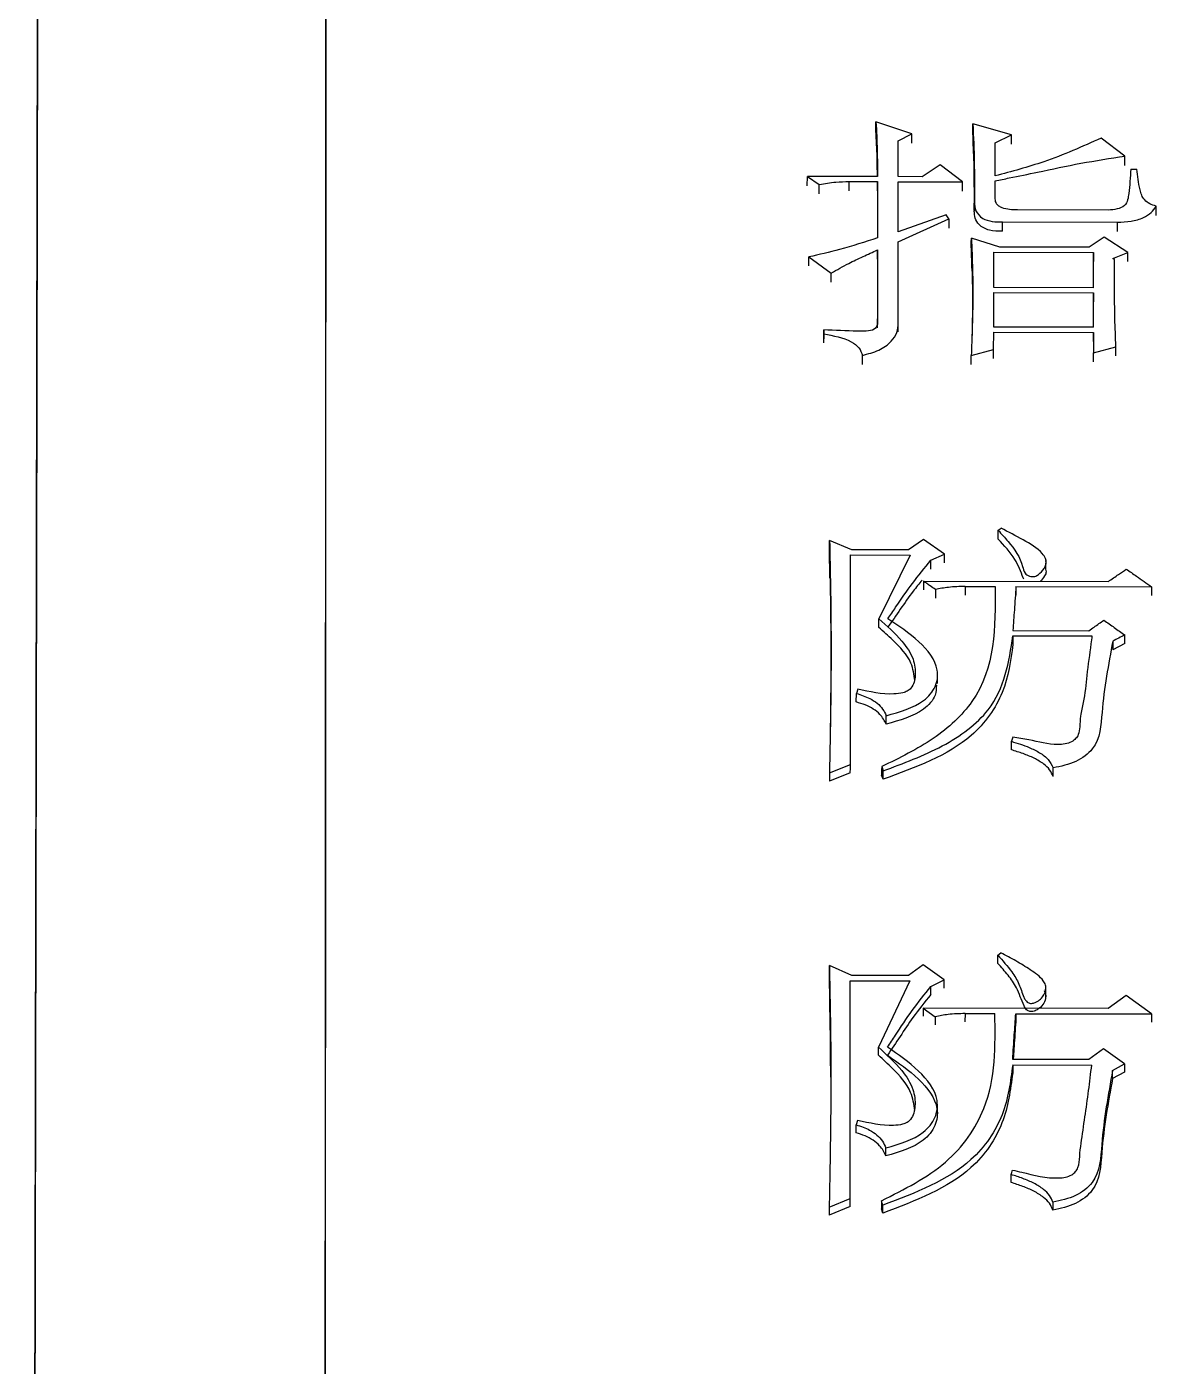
# Model space of a CAD drawing. Header units: millimetres. Extents: x 2384 to 4064, y 886 to 2074.
# Drawn here: x 2765.12 to 2773.31, y 1848.35 to 1858.07 of the extents above; entities that cross this region are included whole.
import ezdxf

# ---------------------------------------------------------------- set-up
doc = ezdxf.new("R2010")
doc.units = ezdxf.units.MM

msp = doc.modelspace()

# ---------------------------------------------------------------- linework, layer by layer
at = {"color": 7, "linetype": 'Continuous', "lineweight": 25}
for p, q in [((2771.5378, 1857.2901), (2771.2782, 1857.3771)), ((2772.2625, 1857.2816), (2771.9813, 1857.3614)), ((2771.4403, 1856.9792), (2771.4404, 1857.2397)), ((2771.4404, 1857.2397), (2771.5378, 1857.2901)), ((2772.1435, 1857.224), (2772.2625, 1857.2816)), ((2773.0846, 1857.1283), (2772.9116, 1857.2587)), ((2772.1435, 1856.9852), (2772.1435, 1857.224)), ((2771.7432, 1857.0656), (2771.6134, 1856.9788)), ((2771.9055, 1856.942), (2771.7432, 1857.0656)), ((2773.0844, 1857.0612), (2773.0846, 1857.1283)), ((2773.1278, 1857.0341), (2773.1711, 1857.034)), ((2770.7802, 1856.9135), (2770.7805, 1856.9804)), ((2770.7805, 1856.9804), (2770.867, 1856.9222)), ((2771.2889, 1856.9794), (2770.7805, 1856.9804)), ((2771.0831, 1856.8764), (2771.0834, 1856.9435)), ((2771.0834, 1856.9435), (2771.2889, 1856.9432)), ((2771.2889, 1856.9432), (2771.2888, 1856.5354)), ((2771.4402, 1856.579), (2771.4403, 1856.9429)), ((2771.6134, 1856.9788), (2771.4403, 1856.9792)), ((2771.4403, 1856.9429), (2771.9055, 1856.942)), ((2772.1434, 1856.8181), (2772.1434, 1856.9488)), ((2770.8668, 1856.8553), (2770.867, 1856.9222)), ((2771.992, 1856.7965), (2771.9917, 1856.7296)), ((2773.3114, 1856.6984), (2773.3117, 1856.765)), ((2771.7864, 1856.7023), (2771.4402, 1856.579)), ((2771.4402, 1856.5059), (2771.808, 1856.6731)), ((2771.808, 1856.6731), (2771.7864, 1856.7023)), ((2772.1972, 1856.5838), (2772.1974, 1856.6505)), ((2772.1974, 1856.6505), (2773.0304, 1856.649)), ((2772.9654, 1856.7365), (2772.3056, 1856.7377)), ((2773.0301, 1856.5825), (2773.0304, 1856.649)), ((2771.44, 1855.9187), (2771.4402, 1856.5059)), ((2772.1758, 1856.468), (2771.9702, 1856.5342)), ((2772.8248, 1856.4668), (2772.1758, 1856.468)), ((2772.933, 1856.5397), (2772.8248, 1856.4668)), ((2773.106, 1856.4297), (2772.933, 1856.5397)), ((2770.7909, 1856.3312), (2770.7911, 1856.3974)), ((2770.7911, 1856.3974), (2770.9533, 1856.2799)), ((2771.2885, 1856.3814), (2771.2887, 1856.4477)), ((2771.2887, 1856.4477), (2771.2886, 1855.9484)), ((2772.1324, 1856.175), (2772.1325, 1856.4315)), ((2772.1325, 1856.4315), (2772.8572, 1856.4302)), ((2772.8572, 1856.4302), (2772.857, 1856.3639)), ((2772.8571, 1856.1736), (2772.8572, 1856.4302)), ((2772.9978, 1856.386), (2773.106, 1856.4297)), ((2773.0087, 1856.3787), (2772.9978, 1856.386)), ((2770.9531, 1856.2138), (2770.9533, 1856.2799)), ((2772.8571, 1856.1736), (2772.1324, 1856.175)), ((2772.1323, 1855.8879), (2772.1324, 1856.1382)), ((2772.1324, 1856.1382), (2772.8571, 1856.1369)), ((2772.8571, 1856.1369), (2772.8569, 1856.071)), ((2772.857, 1855.8865), (2772.8571, 1856.1369)), ((2770.8991, 1855.868), (2770.8989, 1855.8024)), ((2770.8991, 1855.8385), (2770.8991, 1855.868)), ((2771.2883, 1855.8826), (2771.2886, 1855.9484)), ((2771.4397, 1855.853), (2771.44, 1855.9187)), ((2772.857, 1855.8865), (2772.1323, 1855.8879)), ((2770.8989, 1855.773), (2770.8991, 1855.8385)), ((2772.1322, 1855.7254), (2772.1323, 1855.851)), ((2772.1323, 1855.851), (2772.857, 1855.8497)), ((2772.857, 1855.8497), (2772.857, 1855.7019)), ((2771.18, 1855.6174), (2771.1803, 1855.6828)), ((2771.9697, 1855.616), (2771.97, 1855.6813)), ((2771.97, 1855.6813), (2772.1322, 1855.7254)), ((2772.8567, 1855.6365), (2772.857, 1855.7019)), ((2772.857, 1855.7019), (2773.0193, 1855.7459)), ((2772.1642, 1854.4144), (2772.1859, 1854.4294)), ((2771.104, 1854.273), (2770.9418, 1854.3412)), ((2771.6233, 1854.3475), (2771.5151, 1854.2722)), ((2771.7747, 1854.2415), (2771.6233, 1854.3475)), ((2770.9446, 1854.0672), (2770.9415, 1854.2775)), ((2771.0925, 1852.7161), (2771.0932, 1854.2352)), ((2771.0932, 1854.2352), (2771.5259, 1854.2344)), ((2771.5151, 1854.2722), (2771.104, 1854.273)), ((2771.5259, 1854.2344), (2771.2985, 1853.7725)), ((2771.6773, 1854.1964), (2771.7747, 1854.2415)), ((2771.6771, 1854.1328), (2771.6773, 1854.1964)), ((2772.5116, 1854.1313), (2772.5118, 1854.1751)), ((2772.5118, 1854.1868), (2772.5119, 1854.1952)), ((2771.6231, 1854.0451), (2772.9645, 1854.0426)), ((2771.7097, 1853.9843), (2771.7094, 1853.9211)), ((2771.926, 1854.0067), (2771.9258, 1853.9434)), ((2771.926, 1854.0067), (2772.1424, 1854.0063)), ((2772.2938, 1854.006), (2772.2936, 1853.9427)), ((2772.2938, 1854.006), (2773.2782, 1854.0042)), ((2771.2983, 1853.7095), (2771.2985, 1853.7725)), ((2772.272, 1853.6489), (2772.2717, 1853.5861)), ((2772.272, 1853.687), (2772.8237, 1853.686)), ((2772.272, 1853.6489), (2772.8453, 1853.6479)), ((2773.0831, 1853.5922), (2773.0833, 1853.6551)), ((2772.9967, 1853.6095), (2772.9965, 1853.5467)), ((2773.0831, 1853.5922), (2772.9965, 1853.5467)), ((2771.7255, 1853.3032), (2771.7257, 1853.3657)), ((2771.1468, 1853.2616), (2771.136, 1853.231)), ((2771.1357, 1853.1687), (2771.136, 1853.231)), ((2771.352, 1853.0075), (2771.3523, 1853.0695)), ((2772.2717, 1852.9142), (2772.2608, 1852.8834)), ((2770.941, 1852.6547), (2771.0925, 1852.7161)), ((2771.3196, 1852.7003), (2771.3304, 1852.6694)), ((2771.3302, 1852.6079), (2771.3304, 1852.6694)), ((2772.5634, 1852.6287), (2772.5636, 1852.6903)), ((2771.0922, 1852.6545), (2770.9408, 1852.5932)), ((2771.3302, 1852.6079), (2771.3194, 1852.6387)), ((2772.1626, 1851.3327), (2772.1843, 1851.3485)), ((2771.1025, 1851.1855), (2770.9402, 1851.2565)), ((2771.6217, 1851.2631), (2771.5135, 1851.1848)), ((2771.7731, 1851.1529), (2771.6217, 1851.2631)), ((2771.0907, 1849.567), (2771.0916, 1851.1463)), ((2771.0916, 1851.1463), (2771.5243, 1851.1455)), ((2771.5135, 1851.1848), (2771.1025, 1851.1855)), ((2771.5243, 1851.1455), (2771.2969, 1850.6649)), ((2771.6757, 1851.1059), (2771.7731, 1851.1529)), ((2771.6755, 1851.0463), (2771.6757, 1851.1059)), ((2772.5099, 1851.0302), (2772.5102, 1851.0901)), ((2773.0928, 1851.0403), (2772.9629, 1850.946)), ((2773.2766, 1850.906), (2773.0928, 1851.0403)), ((2771.6216, 1850.9485), (2771.7081, 1850.8852)), ((2772.9629, 1850.946), (2771.6216, 1850.9485)), ((2771.7081, 1850.8852), (2771.7078, 1850.826)), ((2771.9244, 1850.9085), (2771.9242, 1850.8492)), ((2771.9244, 1850.9085), (2772.1408, 1850.9081)), ((2772.2922, 1850.9078), (2772.292, 1850.8485)), ((2772.2922, 1850.9078), (2773.2766, 1850.906)), ((2771.2966, 1850.6059), (2771.2969, 1850.6649)), ((2772.9303, 1850.6539), (2772.8221, 1850.575)), ((2773.0817, 1850.5429), (2772.9303, 1850.6539)), ((2772.2703, 1850.5364), (2772.2701, 1850.4776)), ((2772.2703, 1850.5364), (2772.8436, 1850.5354)), ((2772.8221, 1850.575), (2772.2704, 1850.576)), ((2772.9951, 1850.4955), (2773.0817, 1850.5429)), ((2772.9948, 1850.4368), (2772.9951, 1850.4955)), ((2773.0814, 1850.4841), (2772.9948, 1850.4368)), ((2771.7238, 1850.1835), (2771.724, 1850.2419)), ((2771.134, 1850.0436), (2771.1343, 1850.1018)), ((2771.1451, 1850.1337), (2771.1343, 1850.1018)), ((2771.3503, 1849.8761), (2771.3505, 1849.9341)), ((2770.9392, 1849.5032), (2771.0907, 1849.567)), ((2771.0904, 1849.5094), (2770.9389, 1849.4457)), ((2771.3284, 1849.461), (2771.3176, 1849.493)), ((2771.3284, 1849.461), (2771.3286, 1849.5185))]:
    msp.add_line(p, q, dxfattribs=at)
at = {"color": 7, "linetype": 'Continuous', "lineweight": 25, "flags": 128}
for points in [[(2771.2779, 1857.3094), (2771.2781, 1857.3474), (2771.2782, 1857.3771)], [(2771.9811, 1857.2941), (2771.9812, 1857.3317), (2771.9813, 1857.3614)], [(2771.5375, 1857.2228), (2771.5377, 1857.2604), (2771.5378, 1857.2901)], [(2772.2623, 1857.2143), (2772.2624, 1857.2518), (2772.2625, 1857.2816)], [(2771.2886, 1856.8763), (2771.2888, 1856.9136), (2771.2889, 1856.9432)], [(2771.9052, 1856.8752), (2771.9054, 1856.9125), (2771.9055, 1856.942)], [(2771.808, 1856.6731), (2771.8079, 1856.6357), (2771.8078, 1856.6066)], [(2771.97, 1856.4676), (2771.9701, 1856.5049), (2771.9702, 1856.5342)], [(2773.1058, 1856.3635), (2773.1059, 1856.4005), (2773.106, 1856.4297)], [(2772.8568, 1855.7841), (2772.8569, 1855.8207), (2772.857, 1855.8497)], [(2772.132, 1855.66), (2772.1321, 1855.6966), (2772.1322, 1855.7254)], [(2773.019, 1855.6805), (2773.0191, 1855.7171), (2773.0193, 1855.7459)], [(2772.1639, 1854.3506), (2772.164, 1854.3729), (2772.1641, 1854.3936), (2772.1642, 1854.4144)], [(2770.9415, 1854.2775), (2770.9417, 1854.3132), (2770.9418, 1854.3412)], [(2771.7744, 1854.1779), (2771.7746, 1854.2135), (2771.7747, 1854.2415)], [(2771.6231, 1854.0451), (2771.623, 1854.0096), (2771.6229, 1853.9818)], [(2773.2782, 1854.0042), (2773.278, 1853.9687), (2773.2779, 1853.9409)], [(2772.2606, 1852.8216), (2772.2607, 1852.8471), (2772.2607, 1852.8653), (2772.2608, 1852.8834)], [(2771.0922, 1852.6545), (2771.0924, 1852.689), (2771.0925, 1852.7161)], [(2771.3196, 1852.7003), (2771.3195, 1852.6753), (2771.3195, 1852.657), (2771.3194, 1852.6387)], [(2770.941, 1852.6547), (2770.9409, 1852.6202), (2770.9408, 1852.5932)], [(2772.1623, 1851.2729), (2772.1624, 1851.2939), (2772.1625, 1851.3133), (2772.1626, 1851.3327)], [(2770.94, 1851.1968), (2770.9401, 1851.2303), (2770.9402, 1851.2565)], [(2771.7729, 1851.0933), (2771.773, 1851.1266), (2771.7731, 1851.1529)], [(2771.6216, 1850.9485), (2771.6214, 1850.9153), (2771.6213, 1850.8891)], [(2773.2766, 1850.906), (2773.2764, 1850.8728), (2773.2763, 1850.8467)], [(2773.0817, 1850.5429), (2773.0815, 1850.5099), (2773.0814, 1850.4841)], [(2772.2588, 1849.6831), (2772.2589, 1849.7069), (2772.259, 1849.7239), (2772.2591, 1849.7408)], [(2771.0904, 1849.5094), (2771.0906, 1849.5417), (2771.0907, 1849.567)], [(2770.9392, 1849.5032), (2770.9391, 1849.471), (2770.9389, 1849.4457)], [(2771.3178, 1849.5505), (2771.3177, 1849.5272), (2771.3177, 1849.5101), (2771.3176, 1849.493)], [(2772.5618, 1849.5402), (2772.5617, 1849.5234), (2772.5617, 1849.5066), (2772.5616, 1849.4827)]]:
    msp.add_lwpolyline(points, dxfattribs=at)
at = {"color": 7, "linetype": 'Continuous', "lineweight": 25}
for points in [[(2765.2415, 1883.0046), (2765.2413, 1882.9242), (2765.241, 1882.7636), (2765.2379, 1881.1164), (2765.2329, 1878.4652), (2765.2259, 1874.7476), (2765.217, 1870.0454), (2765.2064, 1864.4205), (2765.1942, 1857.9577), (2765.1807, 1850.7513), (2765.1659, 1842.9084), (2765.1502, 1834.5408), (2765.1337, 1825.7842), (2765.1224, 1819.742), (2765.1167, 1816.7208)], [(2765.1248, 1821.027), (2765.1297, 1823.6132), (2765.1394, 1828.7855), (2765.1534, 1836.2436), (2765.1668, 1843.3672), (2765.1794, 1850.0557), (2765.191, 1856.2329), (2765.2015, 1861.8233), (2765.2108, 1866.7604), (2765.2188, 1870.9833), (2765.2253, 1874.4471), (2765.2303, 1877.0887), (2765.2338, 1878.9557), (2765.2348, 1879.4722), (2765.2353, 1879.7304)]]:
    msp.add_open_spline(points, degree=3, dxfattribs=at)
for points, knots in [([(2767.261, 1826.3161), (2767.2616, 1826.8067), (2767.2649, 1829.2614), (2767.2703, 1833.6089), (2767.2763, 1839.216), (2767.2812, 1844.6126), (2767.2854, 1850.3668), (2767.2882, 1856.3184), (2767.2892, 1862.2441), (2767.2879, 1867.5137), (2767.2843, 1872.0402), (2767.2786, 1875.7943), (2767.2716, 1878.3839), (2767.2643, 1880.077), (2767.2572, 1881.1573), (2767.2493, 1881.8837), (2767.2434, 1882.035), (2767.2404, 1882.1107)], [0, 0, 0, 0, 0.015692, 0.078515, 0.141334, 0.20415, 0.266967, 0.352016, 0.437317, 0.522367, 0.607418, 0.69272, 0.77777, 0.83263, 0.887489, 0.943742, 1, 1, 1, 1]), ([(2767.2595, 1826.1248), (2767.2602, 1826.663), (2767.2638, 1829.3564), (2767.2703, 1834.7028), (2767.2776, 1841.919), (2767.2833, 1849.2364), (2767.2863, 1855.4102), (2767.2873, 1860.514), (2767.2868, 1864.6937), (2767.2849, 1868.9005), (2767.2808, 1872.9051), (2767.274, 1876.4443), (2767.2648, 1879.118), (2767.2534, 1880.9121), (2767.2438, 1881.2448), (2767.239, 1881.4112)], [0, 0, 0, 0, 0.017379, 0.086966, 0.17585, 0.265018, 0.353899, 0.419464, 0.485029, 0.550594, 0.638845, 0.727377, 0.81563, 0.907817, 1, 1, 1, 1]), ([(2771.2782, 1857.3771), (2771.2819, 1857.3084), (2771.2872, 1857.2079), (2771.2886, 1857.0752), (2771.2888, 1857.0114), (2771.2889, 1856.9794)], [0, 0, 0, 0, 0.519956, 0.759969, 1, 1, 1, 1]), ([(2771.9813, 1857.3614), (2771.9856, 1857.2676), (2771.9919, 1857.1269), (2771.9926, 1856.9384), (2771.9922, 1856.8438), (2771.992, 1856.7965)], [0, 0, 0, 0, 0.499854, 0.749917, 1, 1, 1, 1]), ([(2771.2884, 1856.9794), (2771.2884, 1856.9913), (2771.2883, 1857.0373), (2771.2865, 1857.1475), (2771.2813, 1857.2455), (2771.2779, 1857.3094)], [0, 0, 0, 0, 0.107118, 0.417145, 1, 1, 1, 1]), ([(2771.9917, 1856.7326), (2771.9919, 1856.7756), (2771.9924, 1856.891), (2771.9909, 1857.0783), (2771.9843, 1857.2219), (2771.9811, 1857.2938)], [0, 0, 0, 0, 0.229181, 0.614514, 1, 1, 1, 1]), ([(2772.9116, 1857.2587), (2772.7757, 1857.1977), (2772.5316, 1857.0881), (2772.2627, 1857.0168), (2772.1435, 1856.9852)], [0, 0, 0, 0, 0.556567, 1, 1, 1, 1]), ([(2772.1434, 1856.9488), (2772.1776, 1856.9558), (2772.2799, 1856.9768), (2772.4874, 1857.0185), (2772.7642, 1857.0797), (2772.9777, 1857.1121), (2773.0846, 1857.1283)], [0, 0, 0, 0, 0.1091924, 0.3275772, 0.6635557, 1, 1, 1, 1]), ([(2773.1278, 1857.0341), (2773.1236, 1856.9748), (2773.1181, 1856.9002), (2773.1065, 1856.8116), (2773.0872, 1856.7649), (2773.0277, 1856.742), (2772.9864, 1856.7384), (2772.9654, 1856.7365)], [0, 0, 0, 0, 0.489876, 0.617073, 0.74375, 0.869802, 1, 1, 1, 1]), ([(2773.3117, 1856.765), (2773.2954, 1856.7702), (2773.2632, 1856.7804), (2773.2125, 1856.8188), (2773.1852, 1856.909), (2773.1767, 1856.9844), (2773.1711, 1857.034)], [0, 0, 0, 0, 0.127818, 0.252018, 0.508407, 1, 1, 1, 1]), ([(2770.867, 1856.9222), (2770.9068, 1856.9293), (2770.9779, 1856.9421), (2771.0511, 1856.9431), (2771.0834, 1856.9435)], [0, 0, 0, 0, 0.558835, 1, 1, 1, 1]), ([(2771.992, 1856.7965), (2771.9934, 1856.7747), (2771.9963, 1856.7306), (2772.0445, 1856.6739), (2772.1219, 1856.651), (2772.1721, 1856.6507), (2772.1974, 1856.6505)], [0, 0, 0, 0, 0.26803, 0.540931, 0.767912, 1, 1, 1, 1]), ([(2772.3056, 1856.7377), (2772.2666, 1856.739), (2772.2176, 1856.7406), (2772.1701, 1856.7647), (2772.1476, 1856.786), (2772.145, 1856.8056), (2772.1434, 1856.8181)], [0, 0, 0, 0, 0.51629, 0.64743, 0.774862, 1, 1, 1, 1]), ([(2773.0304, 1856.649), (2773.0635, 1856.6501), (2773.1291, 1856.6522), (2773.2154, 1856.6761), (2773.2786, 1856.7164), (2773.3008, 1856.749), (2773.3117, 1856.765)], [0, 0, 0, 0, 0.288794, 0.57293, 0.789592, 1, 1, 1, 1]), ([(2772.1972, 1856.5838), (2772.1646, 1856.584), (2772.101, 1856.5844), (2772.0238, 1856.6232), (2771.9949, 1856.6783), (2771.9928, 1856.7126), (2771.9917, 1856.7296)], [0, 0, 0, 0, 0.294945, 0.576546, 0.789412, 1, 1, 1, 1]), ([(2771.2888, 1856.5354), (2771.1982, 1856.5054), (2771.0361, 1856.4517), (2770.8661, 1856.414), (2770.7911, 1856.3974)], [0, 0, 0, 0, 0.5588861, 1, 1, 1, 1]), ([(2771.9702, 1856.5342), (2771.9736, 1856.4573), (2771.9804, 1856.3036), (2771.9818, 1856.0843), (2771.9768, 1855.8769), (2771.9723, 1855.7465), (2771.97, 1855.6813)], [0, 0, 0, 0, 0.271868, 0.543763, 0.771867, 1, 1, 1, 1]), ([(2771.9751, 1856.3077), (2771.9749, 1856.314), (2771.9744, 1856.33), (2771.9738, 1856.3507), (2771.9732, 1856.37), (2771.9726, 1856.3892), (2771.972, 1856.4084), (2771.9713, 1856.4276), (2771.9707, 1856.4457), (2771.9703, 1856.4591), (2771.97, 1856.4676)], [0, 0, 0, 0, 0.118785, 0.29908, 0.389228, 0.479376, 0.659671, 0.749818, 0.839966, 1, 1, 1, 1]), ([(2770.9533, 1856.2799), (2770.9953, 1856.3039), (2771.0697, 1856.3466), (2771.1842, 1856.3997), (2771.2539, 1856.4317), (2771.2887, 1856.4477)], [0, 0, 0, 0, 0.3921073, 0.6959952, 1, 1, 1, 1]), ([(2773.0193, 1855.7459), (2773.0163, 1855.8144), (2773.0104, 1855.9544), (2773.0092, 1856.1654), (2773.0088, 1856.3076), (2773.0087, 1856.3787)], [0, 0, 0, 0, 0.323372, 0.661672, 1, 1, 1, 1]), ([(2771.9743, 1856.336), (2771.9743, 1856.336), (2771.9742, 1856.3361), (2771.9761, 1856.2654), (2771.9805, 1856.0551), (2771.9765, 1855.896), (2771.9744, 1855.8095)], [0, 0, 0, 0, 0.000323, 0.013701, 0.463621, 1, 1, 1, 1]), ([(2771.2887, 1855.9484), (2771.2903, 1855.9352), (2771.2936, 1855.9085), (2771.2692, 1855.8655), (2771.2052, 1855.8564), (2771.0844, 1855.8592), (2770.981, 1855.8641), (2770.8991, 1855.868)], [0, 0, 0, 0, 0.1113771, 0.2245295, 0.3509062, 0.4860158, 1, 1, 1, 1]), ([(2771.1803, 1855.6828), (2771.2208, 1855.6937), (2771.3005, 1855.7151), (2771.3888, 1855.7755), (2771.4344, 1855.8479), (2771.4382, 1855.8952), (2771.44, 1855.9187)], [0, 0, 0, 0, 0.291847, 0.573788, 0.788346, 1, 1, 1, 1]), ([(2770.8991, 1855.8385), (2770.9695, 1855.8259), (2771.0665, 1855.8084), (2771.1598, 1855.7411), (2771.1735, 1855.702), (2771.1803, 1855.6828)], [0, 0, 0, 0, 0.573358, 0.790473, 1, 1, 1, 1]), ([(2772.1642, 1854.4144), (2772.1888, 1854.3876), (2772.2629, 1854.307), (2772.336, 1854.2032), (2772.3503, 1854.1126), (2772.3726, 1854.0901), (2772.3912, 1854.0812), (2772.4111, 1854.0776), (2772.4302, 1854.0793), (2772.4498, 1854.0871), (2772.4777, 1854.1102), (2772.5029, 1854.1417), (2772.5158, 1854.1796), (2772.5086, 1854.2131), (2772.4644, 1854.2776), (2772.3447, 1854.347), (2772.2393, 1854.4017), (2772.1859, 1854.4294)], [0, 0, 0, 0, 0.109652, 0.330684, 0.386401, 0.404635, 0.422869, 0.441529, 0.456387, 0.471248, 0.497614, 0.560435, 0.593187, 0.625963, 0.670925, 0.833231, 1, 1, 1, 1]), ([(2770.9418, 1854.3412), (2770.9464, 1854.1153), (2770.9545, 1853.7237), (2770.9507, 1853.1607), (2770.9442, 1852.8234), (2770.941, 1852.6547)], [0, 0, 0, 0, 0.405352, 0.702648, 1, 1, 1, 1]), ([(2772.3514, 1854.0603), (2772.35, 1854.0636), (2772.3293, 1854.1115), (2772.2901, 1854.2173), (2772.2089, 1854.3031), (2772.1639, 1854.3505)], [0, 0, 0, 0, 0.031358, 0.463939, 1, 1, 1, 1]), ([(2771.3634, 1853.7724), (2771.3827, 1853.8001), (2771.4422, 1853.8858), (2771.5399, 1854.0304), (2771.6315, 1854.141), (2771.6773, 1854.1964)], [0, 0, 0, 0, 0.192941, 0.596107, 1, 1, 1, 1]), ([(2772.5094, 1854.131), (2772.511, 1854.1252), (2772.5155, 1854.1089), (2772.501, 1854.0773), (2772.4812, 1854.0562), (2772.4694, 1854.0436)], [0, 0, 0, 0, 0.183829, 0.512312, 1, 1, 1, 1]), ([(2772.9645, 1854.0426), (2772.9768, 1854.0513), (2773.0016, 1854.0685), (2773.0449, 1854.0987), (2773.0758, 1854.1203), (2773.0943, 1854.1332)], [0, 0, 0, 0, 0.285576, 0.571153, 1, 1, 1, 1]), ([(2773.0943, 1854.1332), (2773.119, 1854.1159), (2773.162, 1854.0858), (2773.2233, 1854.0427), (2773.2599, 1854.017), (2773.2782, 1854.0042)], [0, 0, 0, 0, 0.403162, 0.701581, 1, 1, 1, 1]), ([(2770.9453, 1854.0672), (2770.9453, 1854.0665), (2770.9454, 1854.062), (2770.9486, 1853.8563), (2770.9517, 1853.5694), (2770.9497, 1853.2157), (2770.947, 1853.0104), (2770.9452, 1852.8937), (2770.9444, 1852.8383), (2770.9443, 1852.8295), (2770.9442, 1852.8259)], [0, 0, 0, 0, 0.0068438, 0.0455426, 0.4704504, 0.7075787, 0.8606179, 0.945996, 0.9783303, 1, 1, 1, 1]), ([(2771.6127, 1854.0529), (2771.5908, 1854.0264), (2771.5343, 1853.9578), (2771.4553, 1853.8414), (2771.3939, 1853.7534), (2771.3632, 1853.7094)], [0, 0, 0, 0, 0.240113, 0.620036, 1, 1, 1, 1]), ([(2771.7097, 1853.9843), (2771.6973, 1853.993), (2771.6767, 1854.0075), (2771.6479, 1854.0277), (2771.6314, 1854.0393), (2771.6231, 1854.0451)], [0, 0, 0, 0, 0.42836, 0.714179, 1, 1, 1, 1]), ([(2772.1424, 1854.0063), (2772.144, 1853.7118), (2772.1464, 1853.2972), (2771.7043, 1852.8867), (2771.4492, 1852.7631), (2771.3196, 1852.7003)], [0, 0, 0, 0, 0.546872, 0.769893, 1, 1, 1, 1]), ([(2771.926, 1854.0067), (2771.8849, 1854.0058), (2771.8117, 1854.0044), (2771.7408, 1853.9904), (2771.7097, 1853.9843)], [0, 0, 0, 0, 0.561072, 1, 1, 1, 1]), ([(2772.2938, 1854.006), (2772.2899, 1853.9495), (2772.2844, 1853.8681), (2772.2771, 1853.7617), (2772.2737, 1853.7119), (2772.272, 1853.687)], [0, 0, 0, 0, 0.5322533, 0.7661263, 1, 1, 1, 1]), ([(2771.2985, 1853.7725), (2771.3577, 1853.7203), (2771.458, 1853.6318), (2771.5543, 1853.4901), (2771.5675, 1853.3843), (2771.5567, 1853.3132), (2771.5387, 1853.2726), (2771.5071, 1853.2466), (2771.4647, 1853.2309), (2771.3413, 1853.2188), (2771.2332, 1853.2426), (2771.1468, 1853.2616)], [0, 0, 0, 0, 0.236472, 0.400892, 0.534168, 0.588802, 0.643894, 0.675813, 0.707612, 0.766357, 1, 1, 1, 1]), ([(2771.3523, 1853.0695), (2771.4515, 1853.0969), (2771.6013, 1853.1381), (2771.7191, 1853.2773), (2771.7392, 1853.4404), (2771.5949, 1853.6191), (2771.4416, 1853.7206), (2771.3634, 1853.7724)], [0, 0, 0, 0, 0.250217, 0.37779, 0.502112, 0.745933, 1, 1, 1, 1]), ([(2772.8237, 1853.686), (2772.8361, 1853.6947), (2772.8603, 1853.7117), (2772.8963, 1853.7369), (2772.9201, 1853.7536), (2772.9319, 1853.7619)], [0, 0, 0, 0, 0.342691, 0.671345, 1, 1, 1, 1]), ([(2772.9319, 1853.7619), (2772.9571, 1853.7441), (2773.0076, 1853.7085), (2773.0581, 1853.6729), (2773.0833, 1853.6551)], [0, 0, 0, 0, 0.4999997, 1, 1, 1, 1]), ([(2771.5614, 1853.3241), (2771.5551, 1853.3673), (2771.5391, 1853.4762), (2771.4222, 1853.6008), (2771.3325, 1853.6794), (2771.2983, 1853.7095)], [0, 0, 0, 0, 0.288159, 0.727905, 1, 1, 1, 1]), ([(2771.3304, 1852.6694), (2771.4772, 1852.7235), (2771.7659, 1852.8298), (2772.1938, 1853.1417), (2772.2426, 1853.4584), (2772.272, 1853.6489)], [0, 0, 0, 0, 0.291804, 0.574112, 1, 1, 1, 1]), ([(2772.8453, 1853.6479), (2772.8431, 1853.6288), (2772.8319, 1853.5336), (2772.8058, 1853.3732), (2772.7943, 1853.1972), (2772.7589, 1853.074), (2772.7588, 1852.9955), (2772.7516, 1852.9391), (2772.7294, 1852.9016), (2772.6957, 1852.8776), (2772.6506, 1852.8622), (2772.5436, 1852.8547), (2772.4194, 1852.8907), (2772.3105, 1852.9081), (2772.2717, 1852.9143)], [0, 0, 0, 0, 0.051169, 0.255803, 0.43142, 0.519239, 0.589373, 0.63947, 0.668027, 0.69672, 0.732236, 0.768408, 0.917453, 1, 1, 1, 1]), ([(2773.0833, 1853.6551), (2773.0689, 1853.6475), (2773.04, 1853.6323), (2773.0112, 1853.6171), (2772.9967, 1853.6095)], [0, 0, 0, 0, 0.5, 1, 1, 1, 1]), ([(2772.2717, 1853.5861), (2772.2559, 1853.4687), (2772.224, 1853.2325), (2771.9438, 1852.8327), (2771.5657, 1852.6941), (2771.3302, 1852.6079)], [0, 0, 0, 0, 0.271428, 0.546253, 1, 1, 1, 1]), ([(2772.9967, 1853.6095), (2772.9649, 1853.441), (2772.9167, 1853.1852), (2772.9061, 1852.8585), (2772.7319, 1852.7253), (2772.6206, 1852.7022), (2772.5636, 1852.6903)], [0, 0, 0, 0, 0.492344, 0.747305, 0.87043, 1, 1, 1, 1]), ([(2771.7167, 1853.2912), (2771.7158, 1853.2668), (2771.7135, 1853.2014), (2771.5972, 1853.076), (2771.4497, 1853.0348), (2771.352, 1853.0075)], [0, 0, 0, 0, 0.167662, 0.448607, 1, 1, 1, 1]), ([(2771.352, 1853.0075), (2771.3392, 1853.0325), (2771.3178, 1853.0743), (2771.2598, 1853.1187), (2771.2018, 1853.1492), (2771.1579, 1853.1621), (2771.1357, 1853.1687)], [0, 0, 0, 0, 0.328646, 0.547888, 0.772054, 1, 1, 1, 1]), ([(2771.136, 1853.231), (2771.1698, 1853.2202), (2771.225, 1853.2026), (2771.2881, 1853.1612), (2771.3296, 1853.1187), (2771.3448, 1853.0858), (2771.3523, 1853.0695)], [0, 0, 0, 0, 0.34974, 0.571287, 0.787704, 1, 1, 1, 1]), ([(2772.2608, 1852.8834), (2772.3048, 1852.8698), (2772.3767, 1852.8475), (2772.4664, 1852.8025), (2772.533, 1852.7546), (2772.5535, 1852.7115), (2772.5636, 1852.6903)], [0, 0, 0, 0, 0.349071, 0.571765, 0.789358, 1, 1, 1, 1]), ([(2772.5634, 1852.6287), (2772.5563, 1852.6452), (2772.5419, 1852.6785), (2772.4924, 1852.7235), (2772.4262, 1852.7625), (2772.3456, 1852.7955), (2772.289, 1852.8129), (2772.2606, 1852.8216)], [0, 0, 0, 0, 0.162317, 0.328828, 0.549463, 0.773777, 1, 1, 1, 1]), ([(2772.1626, 1851.3327), (2772.1975, 1851.2929), (2772.2558, 1851.2263), (2772.3208, 1851.1238), (2772.3393, 1851.051), (2772.3613, 1851.0076), (2772.3738, 1850.9931), (2772.3861, 1850.9851), (2772.3996, 1850.9819), (2772.418, 1850.9834), (2772.4447, 1850.9928), (2772.4752, 1851.0131), (2772.4997, 1851.0454), (2772.5111, 1851.0806), (2772.5107, 1851.116), (2772.4796, 1851.1707), (2772.3993, 1851.226), (2772.2947, 1851.2913), (2772.2212, 1851.3294), (2772.1843, 1851.3485)], [0, 0, 0, 0, 0.15641, 0.260865, 0.365458, 0.392664, 0.410239, 0.421339, 0.432549, 0.445637, 0.467958, 0.506677, 0.54584, 0.586946, 0.621915, 0.6571, 0.775358, 0.887356, 1, 1, 1, 1]), ([(2770.9402, 1851.2565), (2770.9449, 1851.0215), (2770.9529, 1850.614), (2770.9489, 1850.0288), (2770.9424, 1849.6784), (2770.9392, 1849.5032)], [0, 0, 0, 0, 0.405352, 0.702648, 1, 1, 1, 1]), ([(2772.4986, 1851.0769), (2772.5031, 1851.0672), (2772.512, 1851.0479), (2772.5089, 1851.0118), (2772.4932, 1850.973), (2772.461, 1850.9428), (2772.4307, 1850.9278), (2772.4103, 1850.923), (2772.3953, 1850.923), (2772.3817, 1850.9276), (2772.3652, 1850.9412), (2772.3342, 1850.998), (2772.31, 1851.0875), (2772.2378, 1851.1885), (2772.1876, 1851.2447), (2772.1623, 1851.2729)], [0, 0, 0, 0, 0.0507452, 0.1012456, 0.1763983, 0.2501667, 0.2935427, 0.3164987, 0.3343673, 0.3524154, 0.3738434, 0.4268643, 0.655773, 0.8267787, 1, 1, 1, 1]), ([(2770.95, 1850.4462), (2770.9499, 1850.4659), (2770.9489, 1850.7174), (2770.9443, 1850.9669), (2770.94, 1851.1968)], [0, 0, 0, 0, 0.078699, 1, 1, 1, 1]), ([(2771.6755, 1851.0463), (2771.6315, 1850.9913), (2771.5525, 1850.8927), (2771.4535, 1850.7432), (2771.3922, 1850.6516), (2771.3615, 1850.6058)], [0, 0, 0, 0, 0.386717, 0.693342, 1, 1, 1, 1]), ([(2771.3618, 1850.6647), (2771.3811, 1850.6936), (2771.4406, 1850.7828), (2771.5384, 1850.9332), (2771.6299, 1851.0483), (2771.6757, 1851.1059)], [0, 0, 0, 0, 0.192941, 0.596107, 1, 1, 1, 1]), ([(2771.3178, 1849.5505), (2771.484, 1849.6339), (2771.8091, 1849.7969), (2772.1509, 1850.2888), (2772.1446, 1850.674), (2772.1408, 1850.9081)], [0, 0, 0, 0, 0.291092, 0.569283, 1, 1, 1, 1]), ([(2771.9244, 1850.9085), (2771.8833, 1850.9076), (2771.8101, 1850.9061), (2771.7392, 1850.8916), (2771.7081, 1850.8852)], [0, 0, 0, 0, 0.561072, 1, 1, 1, 1]), ([(2772.2704, 1850.576), (2772.2723, 1850.6058), (2772.2762, 1850.6654), (2772.2835, 1850.776), (2772.2888, 1850.8568), (2772.2922, 1850.9078)], [0, 0, 0, 0, 0.268788, 0.537575, 1, 1, 1, 1]), ([(2772.292, 1850.8485), (2772.2881, 1850.7898), (2772.2825, 1850.7052), (2772.2765, 1850.6143), (2772.2744, 1850.5822), (2772.274, 1850.576)], [0, 0, 0, 0, 0.647808, 0.931667, 1, 1, 1, 1]), ([(2771.2969, 1850.6649), (2771.3562, 1850.6104), (2771.4566, 1850.5183), (2771.5528, 1850.3708), (2771.5658, 1850.2609), (2771.5549, 1850.1871), (2771.5369, 1850.1451), (2771.5054, 1850.1181), (2771.463, 1850.1018), (2771.3396, 1850.0892), (2771.2315, 1850.1139), (2771.1451, 1850.1337)], [0, 0, 0, 0, 0.237032, 0.40138, 0.534635, 0.589033, 0.643886, 0.675792, 0.707579, 0.7663, 1, 1, 1, 1]), ([(2771.3505, 1849.9341), (2771.4497, 1849.9625), (2771.5995, 1850.0054), (2771.7174, 1850.15), (2771.7376, 1850.3196), (2771.5932, 1850.5053), (2771.44, 1850.6109), (2771.3618, 1850.6647)], [0, 0, 0, 0, 0.25015, 0.377758, 0.502112, 0.745934, 1, 1, 1, 1]), ([(2771.56, 1850.2052), (2771.5535, 1850.2502), (2771.5372, 1850.3636), (2771.4203, 1850.4931), (2771.3307, 1850.5748), (2771.2966, 1850.6059)], [0, 0, 0, 0, 0.288866, 0.72935, 1, 1, 1, 1]), ([(2772.2703, 1850.5364), (2772.2545, 1850.4143), (2772.2225, 1850.1684), (2771.9424, 1849.7524), (2771.5642, 1849.6083), (2771.3286, 1849.5185)], [0, 0, 0, 0, 0.271558, 0.546439, 1, 1, 1, 1]), ([(2771.3615, 1850.6058), (2771.4397, 1850.552), (2771.5929, 1850.4466), (2771.7373, 1850.2611), (2771.7172, 1850.0917), (2771.5992, 1849.9472), (2771.4495, 1849.9044), (2771.3503, 1849.8761)], [0, 0, 0, 0, 0.254102, 0.497855, 0.622143, 0.74973, 1, 1, 1, 1]), ([(2772.27, 1849.7729), (2772.292, 1849.768), (2772.4016, 1849.7433), (2772.5297, 1849.708), (2772.6543, 1849.7201), (2772.697, 1849.7365), (2772.7285, 1849.7611), (2772.7538, 1849.8059), (2772.7549, 1849.877), (2772.7795, 1850.063), (2772.8142, 1850.2844), (2772.8364, 1850.4735), (2772.8436, 1850.5354)], [0, 0, 0, 0, 0.04768, 0.236985, 0.271467, 0.306071, 0.333276, 0.36051, 0.429461, 0.511559, 0.840013, 1, 1, 1, 1]), ([(2772.2701, 1850.4776), (2772.2542, 1850.3556), (2772.2223, 1850.11), (2771.9421, 1849.6945), (2771.5639, 1849.5506), (2771.3284, 1849.461)], [0, 0, 0, 0, 0.271428, 0.546253, 1, 1, 1, 1]), ([(2772.9948, 1850.4368), (2772.963, 1850.2618), (2772.9147, 1849.9962), (2772.904, 1849.6572), (2772.7297, 1849.5191), (2772.6186, 1849.4951), (2772.5616, 1849.4827)], [0, 0, 0, 0, 0.4922239, 0.7471943, 0.8703438, 1, 1, 1, 1]), ([(2772.9951, 1850.4955), (2772.9633, 1850.3203), (2772.915, 1850.0544), (2772.9043, 1849.715), (2772.73, 1849.5766), (2772.6188, 1849.5526), (2772.5618, 1849.5402)], [0, 0, 0, 0, 0.492341, 0.747362, 0.87046, 1, 1, 1, 1]), ([(2771.3503, 1849.8761), (2771.3375, 1849.9021), (2771.3161, 1849.9455), (2771.258, 1849.9917), (2771.2001, 1850.0234), (2771.1562, 1850.0368), (2771.134, 1850.0436)], [0, 0, 0, 0, 0.328646, 0.547888, 0.772054, 1, 1, 1, 1]), ([(2771.1343, 1850.1018), (2771.1681, 1850.0907), (2771.2232, 1850.0724), (2771.2864, 1850.0294), (2771.3279, 1849.9852), (2771.343, 1849.951), (2771.3505, 1849.9341)], [0, 0, 0, 0, 0.34974, 0.571287, 0.787704, 1, 1, 1, 1]), ([(2772.2591, 1849.7408), (2772.2609, 1849.7462), (2772.2645, 1849.7568), (2772.2681, 1849.7675), (2772.2699, 1849.7729)], [0, 0, 0, 0, 0.499988, 1, 1, 1, 1]), ([(2772.5616, 1849.4827), (2772.5545, 1849.4998), (2772.5402, 1849.5345), (2772.4906, 1849.5812), (2772.4244, 1849.6217), (2772.3438, 1849.656), (2772.2872, 1849.674), (2772.2588, 1849.6831)], [0, 0, 0, 0, 0.162317, 0.328828, 0.549463, 0.773777, 1, 1, 1, 1]), ([(2772.5618, 1849.5402), (2772.5547, 1849.5574), (2772.5404, 1849.5921), (2772.4909, 1849.6388), (2772.4247, 1849.6794), (2772.3441, 1849.7137), (2772.2875, 1849.7318), (2772.2591, 1849.7408)], [0, 0, 0, 0, 0.162413, 0.328967, 0.549593, 0.773853, 1, 1, 1, 1]), ([(2771.3286, 1849.5185), (2771.3268, 1849.5238), (2771.3232, 1849.5345), (2771.3196, 1849.5452), (2771.3178, 1849.5505)], [0, 0, 0, 0, 0.499936, 1, 1, 1, 1])]:
    msp.add_open_spline(points, degree=3, knots=knots, dxfattribs=at)

doc.saveas('drawing.dxf')
